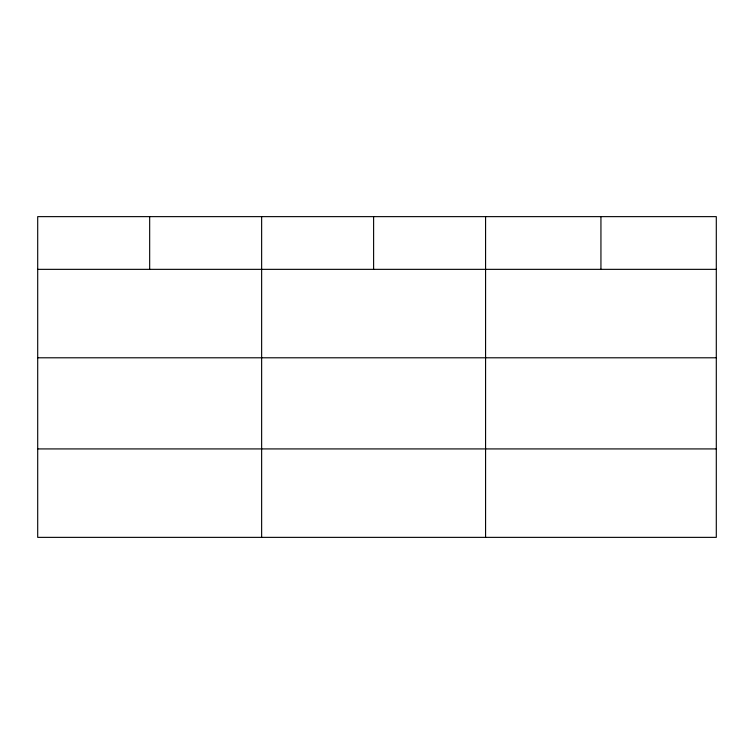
<?xml version="1.0" encoding="UTF-8"?>
<svg xmlns="http://www.w3.org/2000/svg" width="754" height="754" viewBox="0 0 754 754"><rect width="100%" height="100%" fill="white"/><g stroke="black" fill="none" stroke-linecap="round" stroke-linejoin="round"><path stroke-width="1.13" d="M716.3 357.792L716.3 216.634L37.7 216.634L37.7 537.366L716.3 537.366L716.3 357.792L37.7 357.792M37.7 269.348L716.3 269.348M37.7 448.922L716.3 448.922M600.938 216.634L600.938 269.348M485.576 216.634L485.576 537.366M373.607 216.634L373.607 269.348M261.638 216.634L261.638 537.366M149.669 216.634L149.669 269.348"/></g></svg>
